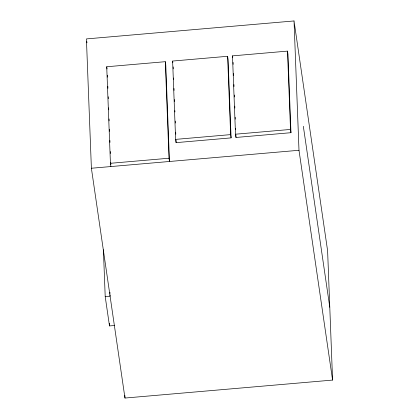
<?xml version="1.0" encoding="UTF-8"?>
<svg xmlns="http://www.w3.org/2000/svg" width="419" height="419" viewBox="0 0 419 419"><rect width="100%" height="100%" fill="white"/><g stroke="black" fill="none" stroke-linecap="round" stroke-linejoin="round"><path stroke-width="0.63" d="M294.028 20.95L86.419 38.915L91.389 168.244L124.972 398.05L332.581 380.085L327.611 250.756L294.028 20.95L298.993 150.28L332.581 380.085M110.909 166.558L110.433 163.295L106.725 66.757L165.296 61.687L165.772 64.945L169.48 161.488L169.004 158.23L165.296 61.687M172.618 61.054L227.611 56.293L228.088 59.55L231.099 137.877L176.1 142.638L175.624 139.38L172.618 61.054L172.853 62.682M232.493 55.874L287.492 51.113L287.968 54.37L290.975 132.697L235.976 137.458L235.504 134.2L232.493 55.874L232.728 57.503M175.624 139.38L230.623 134.619L231.099 137.877M235.504 134.2L290.498 129.44L290.975 132.697M110.433 163.295L169.004 158.23M91.389 168.244L298.993 150.28M103.404 249.766L105.206 296.605L110.087 296.181L110.035 294.882M105.206 296.605L109.49 325.93L114.371 325.505M303.34 126.292L329.779 307.221M106.725 66.757L107.044 68.931M86.796 41.507L86.99 42.801M287.492 51.113L290.498 129.44M233.095 62.394L233.168 64.353M233.519 73.493L233.598 75.446M233.949 84.586L234.022 86.544M234.347 95.029L234.425 96.988M234.776 106.127L234.85 108.086M235.2 117.22L235.274 119.179M235.625 128.319L235.677 129.623M235.876 134.845L235.976 137.458M227.611 56.293L230.623 134.619M173.194 66.925L173.267 68.884M173.618 78.018L173.67 79.327M174.021 88.461L174.095 90.42M174.445 99.56L174.519 101.518M174.87 110.653L174.922 111.962M175.273 121.096L175.346 123.055M175.697 132.195L175.776 134.153M176.001 140.03L176.1 142.638M124.872 395.436L124.972 398.05M107.4 75.231L107.479 77.19M107.83 86.324L107.903 88.278M108.228 96.758L108.306 98.716M108.657 107.851L108.731 109.804M109.081 118.938L109.155 120.892M109.485 129.377L109.558 131.33M109.909 140.465L109.982 142.418M110.333 151.552L110.412 153.511M110.763 162.64L110.836 164.599M109.935 292.279L109.988 293.578M109.39 323.327L109.49 325.93"/></g></svg>
